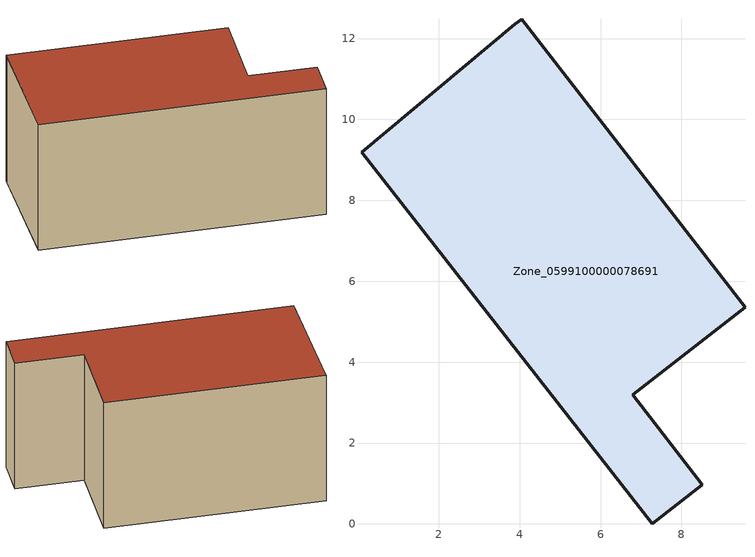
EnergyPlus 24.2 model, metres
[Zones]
Zone_0599100000078691
 floor ground (C_G): 6.8,3.2 8.52,0.97 7.28,0 0.09,9.19 3.88,12.36 4.05,12.48 9.57,5.36 z0
 wall outside (C_F): 0.09,9.19 7.28,0 8.52,0.97 6.8,3.2 9.57,5.36 4.05,12.48 3.88,12.36 0.09,9.19 z0:5.97
 roof outside (C_R): 3.88,12.36 0.09,9.19 7.28,0 8.52,0.97 6.8,3.2 9.57,5.36 4.05,12.48 z5.97
[BUILDING]
Pand.0599100000078691: North Axis=0; Terrain=City; Loads Convergence Tolerance Value=0.04; Temperature Convergence Tolerance Value=0.4; Solar Distribution=FullExterior; Maximum Number of Warmup Days=25; Minimum Number of Warmup Days=1
[Site:Location]
Rotterdam.The.Hague.AP_ZH_NLD Design_Conditions: Latitude=51.96; Longitude=4.45; Time Zone=1; Elevation=-4.5
[SITE:GROUNDTEMPERATURE:BUILDINGSURFACE]
18, 18, 18, 18, 18, 18, 18, 18, 18, 18, 18, 18
[MATERIAL] Thermal Absorptance=0.9; Solar Absorptance=0.7; Visible Absorptance=0.7
Name | Roughness | Thickness | Conductivity | Density | Specific Heat
G.TI.1975-1991 | MediumSmooth | 0.15 | 0.288461 | 540 | 1210
F.TI.1975-1991 | Rough | 0.3 | 0.230769 | 1920 | 840
R.TI.1975-1991 | MediumRough | 0.2 | 0.153846 | 1500 | 1000
[CONSTRUCTION]
C_G: G.TI.1975-1991
C_F: F.TI.1975-1991
C_R: R.TI.1975-1991
[ZONE]
Zone_0599100000078691: Type=1; Multiplier=1; Ceiling Height=Autocalculate; Volume=Autocalculate; Floor Area=autocalculate; Part of Total Floor Area=Yes
[ZONEINFILTRATION:DESIGNFLOWRATE]
Infil_Zone_0599100000078691: Zone or ZoneList or Space or SpaceList=Zone_0599100000078691; Schedule=AlwaysOn; Design Flow Rate Calculation Method=Flow/Area; Flow Rate per Floor Area=0.003; Constant Term Coefficient=1; Temperature Term Coefficient=0; Velocity Term Coefficient=0; Velocity Squared Term Coefficient=0
[HVACTEMPLATE:ZONE:IDEALLOADSAIRSYSTEM]
Zone_0599100000078691: Maximum Heating Supply Air Temperature=50; Minimum Cooling Supply Air Temperature=13; Maximum Heating Supply Air Humidity Ratio=0.0156; Minimum Cooling Supply Air Humidity Ratio=0.0077; Heating Limit=NoLimit; Cooling Limit=NoLimit; Dehumidification Control Type=ConstantSensibleHeatRatio; Cooling Sensible Heat Ratio=0.7; Dehumidification Setpoint=60; Humidification Control Type=None; Humidification Setpoint=30; Outdoor Air Method=None; Outdoor Air Flow Rate per Person=0.00944; Outdoor Air Flow Rate per Zone Floor Area=0; Outdoor Air Flow Rate per Zone=0; Demand Controlled Ventilation Type=None; Outdoor Air Economizer Type=NoEconomizer; Heat Recovery Type=None; Sensible Heat Recovery Effectiveness=0.7; Latent Heat Recovery Effectiveness=0.65
[ZONECONTROL:THERMOSTAT]
ThermostatControl_Zone_0599100000078691: Zone or ZoneList=Zone_0599100000078691; Control Type Schedule=DualSetpointControlType; Control 1=Thermostat_Zone_0599100000078691; Temperature Difference Between Cutout And Setpoint=0
[THERMOSTATSETPOINT:DUALSETPOINT]
Thermostat_Zone_0599100000078691: Heating Setpoint Temperature Schedule=HeatingSetpoint_Zone_0599100000078691; Cooling Setpoint Temperature Schedule=CoolingSetpoint_Zone_0599100000078691
[SCHEDULE:COMPACT]
HeatingSetpoint_Zone_0599100000078691: Through: 12/31, For: AllDays, Until: 24:00, 21
CoolingSetpoint_Zone_0599100000078691: Through: 12/31, For: AllDays, Until: 24:00, 24
DualSetpointControlType: Through: 12/31, For: AllDays, Until: 24:00, 4
AlwaysOn: Through: 12/31, For: AllDays, Until: 24:00, 1
